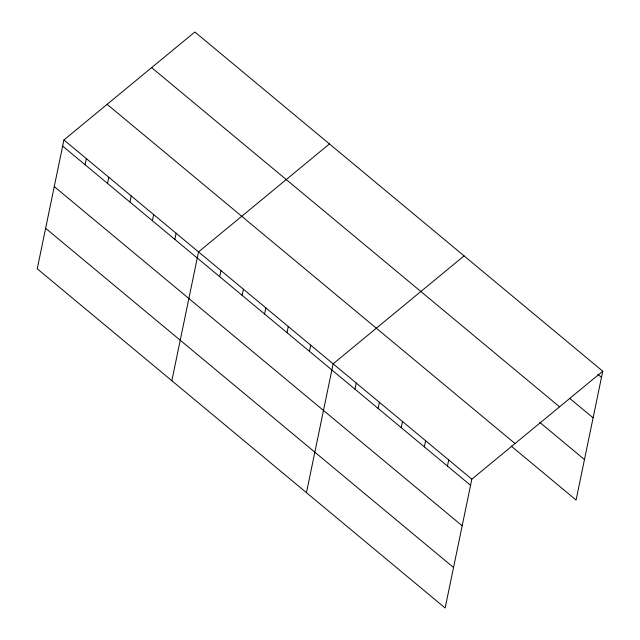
<?xml version="1.0" encoding="UTF-8"?>
<svg xmlns="http://www.w3.org/2000/svg" width="640" height="640" viewBox="0 0 640 640"><rect width="100%" height="100%" fill="white"/><g stroke="black" fill="none" stroke-linecap="round" stroke-linejoin="round"><path stroke-width="0.96" d="M63.92 139.96L37.24 268.792L445.152 608L471.832 479.168L602.76 371.208L194.848 32L63.92 139.96L471.832 479.168M85.088 164.744L86.36 158.616M107.52 183.4L108.792 177.272M129.96 202.056L131.224 195.928M152.392 220.712L153.664 214.584M174.824 239.376L176.096 233.24M171.848 380.728L198.528 251.896L329.456 143.936M219.696 276.688L220.968 270.552M242.128 295.344L243.4 289.208M264.568 314L265.84 307.864M287 332.656L288.272 326.52M309.44 351.312L310.704 345.176M306.464 492.672L333.144 363.832L464.072 255.88M354.984 389.192L356.256 383.056M378.104 408.408L379.368 402.28M401.216 427.632L402.488 421.504M424.328 446.856L425.6 440.72M447.448 466.072L448.712 459.944M602.76 371.208L576.08 500.04L511.208 446.096M597.76 374.24L601.488 377.336M569.992 398.608L593.104 417.832M151.64 67.624L559.552 406.832M539.728 422.344L584.464 459.552M107.128 104.336L515.04 443.536M62.648 146.088L470.56 485.296M54.264 186.584L462.176 525.792M45.624 228.304L453.536 567.512"/></g></svg>
